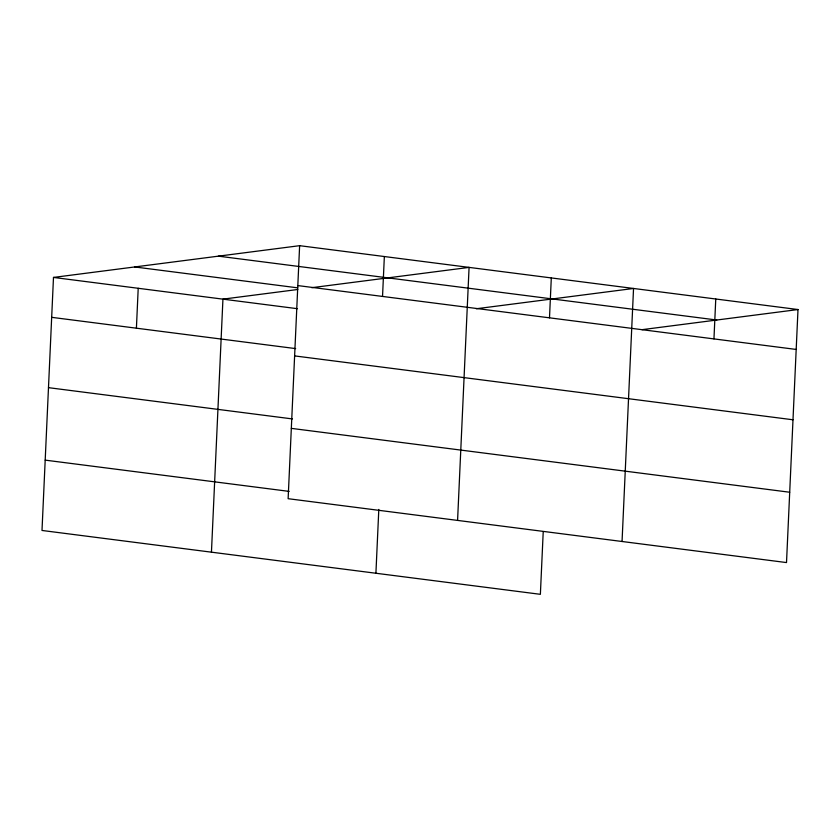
<?xml version="1.0" encoding="UTF-8"?>
<svg xmlns="http://www.w3.org/2000/svg" width="840" height="840" viewBox="0 0 840 840"><rect width="100%" height="100%" fill="white"/><g stroke="black" fill="none" stroke-linecap="round" stroke-linejoin="round"><path stroke-width="1.26" d="M299.628 245.679L288.131 498.697L786.513 562.569L798 309.54L299.628 245.679L53.487 277.431L42 530.46L540.372 594.321L543.218 531.804M136.405 328.188L138.212 288.288M211.449 552.174L222.936 299.145L297.812 289.485M382.536 296.436L384.353 256.536M375.911 573.248L378.808 509.429M457.58 520.412L469.077 267.393L311.766 287.69M549.497 317.835L551.303 277.935M622.051 541.496L633.538 288.467L476.238 308.763M713.958 338.909L715.764 299.008M641.97 329.679L798 309.54M218.4 256.158L716.772 320.019M297.812 285.579L796.183 349.44M134.715 266.952L297.748 287.847M53.487 277.431L297.465 308.7M51.681 317.331L295.649 348.6M294.619 355.908L792.992 419.78M48.489 387.66L292.457 418.929M291.333 428.369L789.705 492.24M45.192 460.131L289.159 491.39"/></g></svg>
